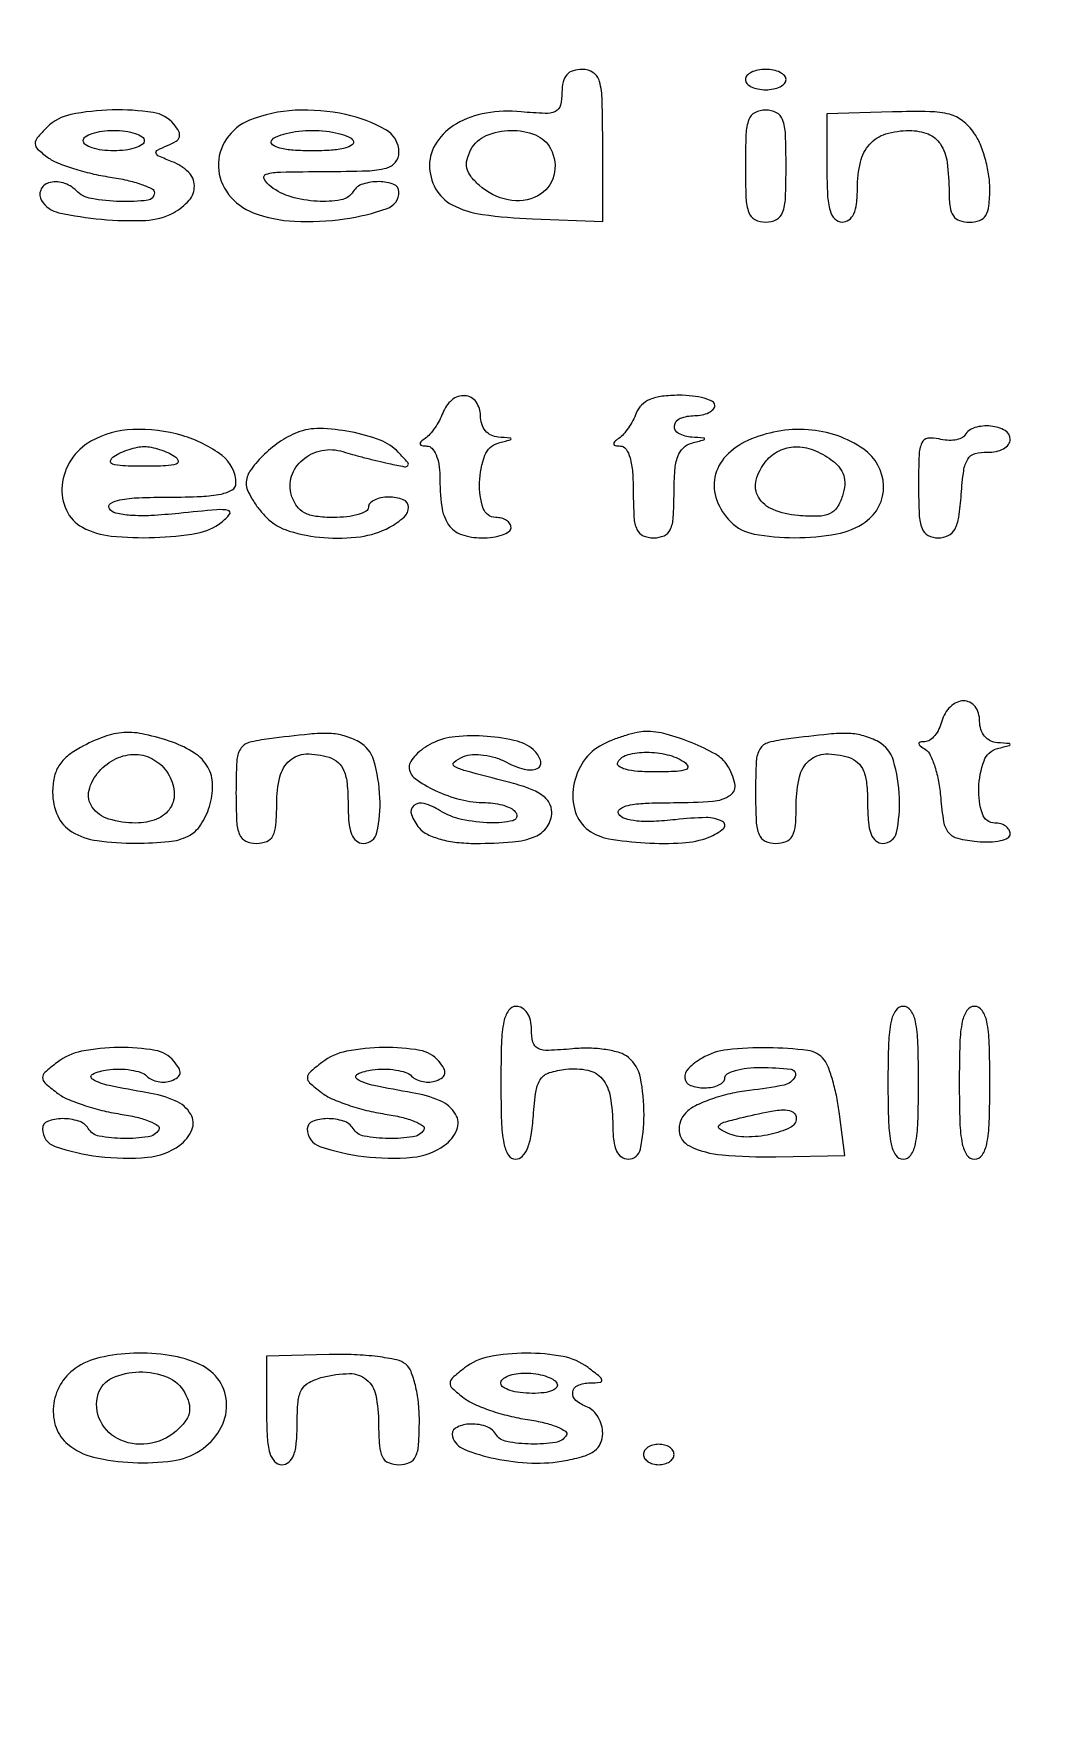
# Model space of a CAD drawing. Extents: x 0 to 1066, y 0 to 761.
# Drawn here: x 1045.16 to 1053.58, y 127.07 to 141.07 of the extents above; entities that cross this region are included whole.
import ezdxf

# ---------------------------------------------------------------- set-up
doc = ezdxf.new("R2010")
doc.units = 0
doc.header["$MEASUREMENT"] = 0

msp = doc.modelspace()

# ---------------------------------------------------------------- linework, layer by layer
for points in [[(710.559243, 95.267872, -0.000023), (733.258836, 95.240684, -0.000004), (756.324384, 95.211821, -0.198594)], [(606.442229, 95.24091, -0.000004), (629.422908, 95.212432, -0.198597)], [(669.892229, 95.24091, -0.000004), (692.872908, 95.212432, -0.198597)]]:
    msp.add_lwpolyline(points, format="xyb")
for points in [[(1049.5476, 140.581814, -0.06183), (1049.534513, 140.47639, -0.224383), (1049.492719, 140.425592, -0.120811), (1049.406891, 140.408156, -0.013762), (1049.208076, 140.421608, 0.065801), (1048.916838, 140.411021, 0.09008), (1048.670676, 140.321883, 0.11095), (1048.507033, 140.170016, 0.151572), (1048.4478, 139.979109, 0.127116), (1048.498403, 139.783283, 0.147059), (1048.63587, 139.649178, 0.086757), (1048.888454, 139.568849, 0.02435), (1049.302425, 139.533101), (1049.886, 139.511236), (1049.886, 140.142818, 0.005951), (1049.881524, 140.518903, 0.059557), (1049.859184, 140.674302, 0.180608), (1049.80769, 140.746567, 0.149683), (1049.7168, 140.7744, 0.073898), (1049.639728, 140.762946, 0.139619), (1049.587332, 140.729177, 0.126112), (1049.557303, 140.670054, 0.054817)], [(1051.0704, 140.6898, 0.191087), (1051.083215, 140.657493, 0.088204), (1051.120103, 140.630051, 0.068025), (1051.174846, 140.611434, 0.048028), (1051.2396, 140.6052, 0.048028), (1051.304354, 140.611434, 0.068025), (1051.359098, 140.630051, 0.088204), (1051.395985, 140.657493, 0.191087), (1051.4088, 140.6898, 0.191087), (1051.395985, 140.722107, 0.088204), (1051.359098, 140.749549, 0.068025), (1051.304354, 140.768166, 0.048028), (1051.2396, 140.7744, 0.048028), (1051.174846, 140.768166, 0.068025), (1051.120103, 140.749549, 0.088204), (1051.083215, 140.722107, 0.191087)], [(1045.271961, 140.293675, 0.019917), (1045.18999, 140.2049, 0.183837), (1045.172736, 140.156451, 0.206489), (1045.1931, 140.111899, 0.025862), (1045.277341, 140.043346, 0.061878), (1045.358804, 139.998017, 0.019522), (1045.490133, 139.950801, 0.019165), (1045.642112, 139.909104, 0.020152), (1045.794323, 139.879965, -0.018658), (1045.935838, 139.853312, -0.028986), (1046.055125, 139.818826, -0.028415), (1046.143395, 139.7819, -0.286954), (1046.1636, 139.749594, -0.381431), (1046.107295, 139.686525, -0.035052), (1045.879545, 139.676695, -0.036923), (1045.63989, 139.700923, -0.153906), (1045.512706, 139.767134, 0.125728), (1045.404564, 139.831262, 0.142679), (1045.28435, 139.831462, 0.231214), (1045.218372, 139.771673, 0.239154), (1045.22621, 139.684198, 0.202162), (1045.369171, 139.58364, 0.030558), (1045.722478, 139.529174, 0.033709), (1046.089539, 139.520193, 0.112589), (1046.320464, 139.583398, 0.090564), (1046.450973, 139.687227, 0.186861), (1046.494844, 139.80791, 0.197471), (1046.445251, 139.921789, 0.100868), (1046.31165, 140.007253, -0.009918), (1046.199612, 140.053028, -0.221559), (1046.176889, 140.078572, -0.364559), (1046.187674, 140.103507, -0.019909), (1046.271509, 140.141306, 0.042301), (1046.342209, 140.17707, 0.183921), (1046.370282, 140.213682, 0.198362), (1046.365796, 140.257827, 0.049994), (1046.3246, 140.31898, 0.184837), (1046.151577, 140.416336, 0.042778), (1045.812052, 140.437233, 0.04353), (1045.468466, 140.398923, 0.147903)], [(1046.95359, 140.351516, 0.14807), (1046.760865, 140.196522, 0.161253), (1046.694657, 139.96604, 0.156057), (1046.778568, 139.735909, 0.137919), (1046.984346, 139.583519, 0.079277), (1047.326201, 139.512405, 0.047386), (1047.741859, 139.5323, 0.04781), (1048.094985, 139.617996, 0.319548), (1048.194, 139.757106, 0.312179), (1048.151053, 139.819188, 0.088965), (1048.029422, 139.841694, 0.07719), (1047.893363, 139.821329, 0.180568), (1047.8133, 139.7592, -0.213591), (1047.711591, 139.690159, -0.058451), (1047.5134, 139.678504, -0.056144), (1047.297305, 139.715643, -0.091551), (1047.13152, 139.798809, -0.103523), (1047.074563, 139.864154, -0.484919), (1047.090929, 139.903698, -0.064153), (1047.209985, 139.921355, -0.00368), (1047.58065, 139.925709, 0.006741), (1047.931186, 139.931974, 0.055368), (1048.089125, 139.954549, 0.158251), (1048.164735, 140.002639, 0.174336), (1048.194, 140.08402, 0.270288), (1048.083796, 140.272991, 0.075764), (1047.751528, 140.399439, 0.065093), (1047.331177, 140.434153, 0.084123)], [(1051.0704, 139.9707, 0.009792), (1051.075603, 139.705044, 0.077556), (1051.099241, 139.584712, 0.189837), (1051.150419, 139.526828, 0.118451), (1051.2396, 139.5054, 0.118451), (1051.328781, 139.526828, 0.189837), (1051.379959, 139.584712, 0.077556), (1051.403597, 139.705044, 0.009792), (1051.4088, 139.9707, 0.009792), (1051.403597, 140.236356, 0.077556), (1051.379959, 140.356687, 0.189837), (1051.328781, 140.414572, 0.118451), (1051.2396, 140.436, 0.118451), (1051.150419, 140.414572, 0.189837), (1051.099241, 140.356687, 0.077556), (1051.075603, 140.236356, 0.009792)], [(1051.7472, 139.955557, 0.012757), (1051.75291, 139.731794, 0.055994), (1051.774312, 139.601576, 0.119967), (1051.813812, 139.531547, 0.207514), (1051.8741, 139.5054, 0.159381), (1051.930106, 139.523718, 0.128694), (1051.970236, 139.57308, 0.07852), (1051.993854, 139.658447, 0.028305), (1052.001, 139.78458, -0.056779), (1052.026027, 140.00426, -0.126251), (1052.102942, 140.152708, -0.137824), (1052.236551, 140.237906, -0.073566), (1052.431869, 140.2668, -0.092581), (1052.588388, 140.237568, -0.158944), (1052.690226, 140.154451, -0.110516), (1052.746058, 140.001916, -0.032698), (1052.7624, 139.752281, 0.032499), (1052.770373, 139.629742, 0.118266), (1052.798045, 139.55741, 0.163879), (1052.849553, 139.51865, 0.080229), (1052.9316, 139.5054, 0.084732), (1053.015489, 139.519719, 0.172886), (1053.066744, 139.561209, 0.111786), (1053.093502, 139.640557, 0.025658), (1053.1008, 139.782676, 0.040069), (1053.091174, 139.902597, 0.028891), (1053.062139, 140.033699, 0.02938), (1053.019665, 140.155918, 0.054505), (1052.969188, 140.247855, 0.073552), (1052.87517, 140.3472, 0.10438), (1052.766398, 140.400834, 0.058911), (1052.602051, 140.422722, 0.010566), (1052.292388, 140.420736), (1051.7472, 140.405715)], [(1046.079, 140.1822, -0.254951), (1046.061271, 140.149691, -0.06271), (1046.004446, 140.122451, -0.048861), (1045.922427, 140.103756, -0.031626), (1045.8252, 140.0976, -0.031626), (1045.727973, 140.103756, -0.048861), (1045.645954, 140.122451, -0.06271), (1045.589129, 140.149691, -0.254951), (1045.5714, 140.1822, -0.254951), (1045.589129, 140.214709, -0.06271), (1045.645954, 140.241949, -0.048861), (1045.727973, 140.260644, -0.031626), (1045.8252, 140.2668, -0.031626), (1045.922427, 140.260644, -0.048861), (1046.004446, 140.241949, -0.06271), (1046.061271, 140.214709, -0.254951)], [(1047.8133, 140.1822, -0.400129), (1047.806031, 140.147698, -0.089468), (1047.745683, 140.120499, -0.044569), (1047.633775, 140.10291, -0.016707), (1047.4749, 140.0976, -0.016707), (1047.316025, 140.10291, -0.044569), (1047.204117, 140.120499, -0.089468), (1047.143769, 140.147698, -0.400129), (1047.1365, 140.1822, -0.158284), (1047.175071, 140.214903, -0.036095), (1047.257473, 140.241949, -0.033884), (1047.361532, 140.260587, -0.02738), (1047.4749, 140.2668, -0.02738), (1047.588268, 140.260587, -0.033884), (1047.692327, 140.241949, -0.036095), (1047.774729, 140.214903, -0.158284)], [(1049.45285, 140.116565, -0.187248), (1049.480249, 139.891583, -0.21525), (1049.346329, 139.723601, -0.170472), (1049.100426, 139.689947, -0.134269), (1048.859034, 139.812148, -0.043983), (1048.789624, 139.887056, -0.109549), (1048.757912, 139.954208, -0.12022), (1048.75906, 140.024455, -0.059012), (1048.791899, 140.108248, -0.170606), (1048.918381, 140.224072, -0.098037), (1049.122933, 140.26725, -0.098815), (1049.327134, 140.229161, -0.176293)], [(1048.557066, 137.91915, -0.034842), (1048.529488, 137.85791, -0.028095), (1048.491824, 137.796332, -0.02892), (1048.450378, 137.743254, -0.062485), (1048.411671, 137.708945, 0.032002), (1048.375539, 137.680648, 0.275212), (1048.369624, 137.66188, 0.30431), (1048.383308, 137.649179, 0.036288), (1048.42665, 137.645495, -0.207996), (1048.467984, 137.626918, -0.084059), (1048.50208, 137.573786, -0.062038), (1048.524881, 137.49416, -0.038763), (1048.5324, 137.397319, 0.032597), (1048.548974, 137.143371, 0.116424), (1048.606257, 136.99217, 0.162763), (1048.712358, 136.910815, 0.083054), (1048.879851, 136.8828, 0.032824), (1048.973604, 136.888961, 0.050432), (1049.052705, 136.907651, 0.065191), (1049.107324, 136.934917, 0.249384), (1049.1246, 136.9674, 0.148195), (1049.114823, 136.999663, 0.098894), (1049.087323, 137.027149, 0.082425), (1049.046214, 137.045681, 0.064853), (1048.9977, 137.052, -0.324794), (1048.893549, 137.127634, -0.087421), (1048.863264, 137.342209, -0.079037), (1048.907333, 137.568991, -0.246177), (1049.01885, 137.670483, 0.001923), (1049.118355, 137.696896, 0.339035), (1049.1246, 137.705047, 0.392517), (1049.118165, 137.711981, 0.002113), (1049.01885, 137.718986, -0.099242), (1048.959185, 137.735116, -0.104863), (1048.911683, 137.772813, -0.097744), (1048.881275, 137.82899, -0.07546), (1048.8708, 137.898, 0.156895), (1048.833981, 138.012448, 0.223876), (1048.742169, 138.063539, 0.194427), (1048.633325, 138.027861, 0.129853)], [(1050.164466, 137.91915, -0.034842), (1050.136888, 137.85791, -0.028095), (1050.099224, 137.796332, -0.02892), (1050.057778, 137.743254, -0.062485), (1050.019071, 137.708945, 0.032002), (1049.982939, 137.680648, 0.275212), (1049.977024, 137.66188, 0.30431), (1049.990708, 137.649179, 0.036288), (1050.03405, 137.645495, -0.250085), (1050.079487, 137.620533, -0.077213), (1050.112703, 137.546983, -0.048342), (1050.133454, 137.428558, -0.019216), (1050.1398, 137.2635, 0.013964), (1050.145659, 137.053742, 0.090841), (1050.17035, 136.951538, 0.188085), (1050.221395, 136.900966, 0.102588), (1050.309, 136.8828, 0.10145), (1050.396454, 136.900729, 0.187663), (1050.447494, 136.950762, 0.091957), (1050.472279, 137.051623, 0.014391), (1050.4782, 137.257297, -0.018745), (1050.485191, 137.443717, -0.067374), (1050.509896, 137.5599, -0.114989), (1050.55563, 137.630777, -0.129003), (1050.62625, 137.670483, 0.001923), (1050.725755, 137.696896, 0.339035), (1050.732, 137.705047, 0.392517), (1050.725565, 137.711981, 0.002113), (1050.62625, 137.718986, -0.101292), (1050.516077, 137.749251, -0.314388), (1050.481612, 137.813617, -0.277197), (1050.529788, 137.875895, -0.093159), (1050.6474, 137.898, 0.048028), (1050.712154, 137.904234, 0.068025), (1050.766898, 137.922851, 0.088204), (1050.803785, 137.950293, 0.191087), (1050.8166, 137.9826, 0.278947), (1050.796856, 138.015237, 0.051725), (1050.728841, 138.042349, 0.042238), (1050.632322, 138.061064, 0.026781), (1050.517845, 138.0672, 0.030629), (1050.37929, 138.058704, 0.068673), (1050.277625, 138.031702, 0.093864), (1050.207543, 137.985393, 0.112024)], [(1045.63485, 137.684993, 0.12094), (1045.470789, 137.53127, 0.120817), (1045.396477, 137.318995, 0.133458), (1045.431756, 137.112324, 0.162656), (1045.565838, 136.970377, 0.097861), (1045.803951, 136.897685, 0.034111), (1046.163881, 136.885802, 0.033265), (1046.516279, 136.921765, 0.124255), (1046.71848, 137.010961, 0.0595), (1046.786873, 137.078829, 0.55686), (1046.77543, 137.110589, 0.074477), (1046.681738, 137.116228, 0.00348), (1046.364929, 137.085876, -0.012717), (1046.133933, 137.068043, -0.030694), (1045.962661, 137.069714, -0.040079), (1045.842965, 137.087956, -0.199035), (1045.788886, 137.126915, -0.417628), (1045.79905, 137.168878, -0.08881), (1045.877086, 137.198677, -0.03731), (1046.032663, 137.216338, -0.009613), (1046.285507, 137.2212, 0.010279), (1046.552603, 137.226691, 0.040308), (1046.716111, 137.246687, 0.078148), (1046.809208, 137.281542, 0.270464), (1046.8404, 137.334988, 0.235461), (1046.724797, 137.56686, 0.091061), (1046.394658, 137.73215, 0.080056), (1045.98273, 137.782986, 0.119358)], [(1047.348, 137.75726, 0.056154), (1047.199173, 137.677649, 0.045319), (1047.059714, 137.561617, 0.04713), (1046.956442, 137.437016, 0.150592), (1046.925, 137.334988, 0.102164), (1046.936407, 137.279745, 0.03292), (1046.974703, 137.204923, 0.031265), (1047.029447, 137.125141, 0.030385), (1047.0942, 137.052, 0.123148), (1047.282224, 136.939207, 0.053922), (1047.569745, 136.884646, 0.053029), (1047.873616, 136.892598, 0.090061), (1048.114962, 136.970377, 0.059033), (1048.236425, 137.055148, 0.219872), (1048.272718, 137.138493, 0.307231), (1048.229232, 137.199622, 0.089316), (1048.1094, 137.2212, 0.048028), (1048.044646, 137.214966, 0.068025), (1047.989903, 137.196349, 0.088204), (1047.953015, 137.168907, 0.191087), (1047.9402, 137.1366, -0.27491), (1047.920803, 137.103987, -0.053598), (1047.854895, 137.076851, -0.043338), (1047.761072, 137.058139, -0.027566), (1047.649801, 137.052, -0.030534), (1047.50364, 137.060934, -0.091037), (1047.408349, 137.090795, -0.119802), (1047.344943, 137.146824, -0.075464), (1047.301033, 137.235904, -0.157613), (1047.301876, 137.394316, -0.13805), (1047.394634, 137.532152, -0.127471), (1047.552684, 137.608599, -0.126029), (1047.7287, 137.599121, 0.008414), (1047.808598, 137.575478, 0.004214), (1047.910326, 137.548149, 0.004183), (1048.016085, 137.521633, 0.006167), (1048.1094, 137.50028, 0.006891), (1048.240572, 137.473848, 0.271372), (1048.267371, 137.483477, 0.369524), (1048.267076, 137.508018, 0.009791), (1048.188141, 137.594547, 0.113729), (1048.038176, 137.693917, 0.041876), (1047.792335, 137.763283, 0.042013), (1047.535489, 137.790956, 0.10093)], [(1051.09155, 137.691305, 0.097185), (1050.90935, 137.562317, 0.139343), (1050.817792, 137.388195, 0.143682), (1050.832857, 137.195992, 0.105834), (1050.949543, 137.015743, 0.152802), (1051.142432, 136.914797, 0.044471), (1051.480398, 136.884299, 0.045034), (1051.828971, 136.915366, 0.108451), (1052.066776, 137.014497, 0.252552), (1052.21795, 137.315807, 0.237937), (1052.053233, 137.619539, 0.135938), (1051.59109, 137.781182, 0.122743)], [(1052.894209, 137.736742, -0.15438), (1052.863809, 137.710566, -0.064046), (1052.811071, 137.695594, -0.054994), (1052.745923, 137.693063, -0.046215), (1052.677716, 137.704309, 0.098281), (1052.586207, 137.709792, 0.261817), (1052.535852, 137.671653, 0.094119), (1052.513078, 137.571109, 0.008765), (1052.5086, 137.315667, 0.011299), (1052.514054, 137.074333, 0.079578), (1052.537779, 136.95966, 0.184434), (1052.587724, 136.903582, 0.120179), (1052.672936, 136.8828, 0.112123), (1052.756004, 136.901665, 0.160679), (1052.810045, 136.953572, 0.086187), (1052.843025, 137.054801, 0.017695), (1052.863286, 137.24235, -0.01596), (1052.884229, 137.442722, -0.103877), (1052.918133, 137.537638, -0.188149), (1052.977707, 137.582811, -0.078181), (1053.07965, 137.595183, 0.056762), (1053.152754, 137.600906, 0.079056), (1053.214317, 137.62333, 0.100405), (1053.255352, 137.658404, 0.167393), (1053.27, 137.700933, 0.27184), (1053.226985, 137.774205, 0.103893), (1053.109694, 137.81075, 0.092374), (1052.976708, 137.798854, 0.188117)], [(1046.3328, 137.5596, -0.184642), (1046.359077, 137.523704, -0.400857), (1046.344227, 137.496247, -0.068582), (1046.258633, 137.481061, -0.009659), (1046.079, 137.477591, -0.009659), (1045.899367, 137.481061, -0.068582), (1045.813773, 137.496247, -0.400857), (1045.798923, 137.523704, -0.184642), (1045.8252, 137.5596, -0.038252), (1045.883067, 137.591008, -0.027073), (1045.9521, 137.617519, -0.027466), (1046.021239, 137.635735, -0.050718), (1046.079, 137.641609, -0.050718), (1046.136761, 137.635735, -0.027466), (1046.2059, 137.617519, -0.027073), (1046.274933, 137.591008, -0.038252)], [(1051.783698, 137.532004, -0.060673), (1051.850316, 137.469622, -0.09917), (1051.887235, 137.401937, -0.096863), (1051.895716, 137.324087, -0.055739), (1051.877282, 137.231225, -0.067019), (1051.831945, 137.135215, -0.146179), (1051.770552, 137.082926, -0.101826), (1051.674821, 137.062298, -0.023149), (1051.508068, 137.068471, -0.073726), (1051.30039, 137.117204, -0.167429), (1051.179613, 137.220899, -0.200746), (1051.160638, 137.362361, -0.107876), (1051.242973, 137.521364, -0.10677), (1051.351934, 137.606866, -0.108657), (1051.485778, 137.639072, -0.096178), (1051.634032, 137.613304, -0.066978)], [(1052.702313, 135.36, -0.049688), (1052.678278, 135.29518, -0.058463), (1052.642898, 135.240122, -0.068149), (1052.602137, 135.202395, -0.15041), (1052.562183, 135.189505, 0.037268), (1052.521458, 135.185911, 0.383112), (1052.511732, 135.173799, 0.221472), (1052.521473, 135.155583, 0.019331), (1052.565748, 135.124957, -0.143215), (1052.605961, 135.079089, -0.032136), (1052.644047, 134.981202, -0.030816), (1052.674833, 134.858169, -0.025599), (1052.692648, 134.724402, 0.019997), (1052.716955, 134.524823, 0.133864), (1052.758, 134.434693, 0.163069), (1052.835166, 134.386954, 0.033665), (1052.99505, 134.36059, 0.029775), (1053.10197, 134.356676, 0.051008), (1053.190441, 134.367781, 0.070483), (1053.250539, 134.390921, 0.272062), (1053.27, 134.42404, 0.139787), (1053.260218, 134.458345, 0.099973), (1053.232723, 134.487574, 0.08532), (1053.191602, 134.507258, 0.069166), (1053.1431, 134.514, -0.324794), (1053.038949, 134.589634, -0.087421), (1053.008664, 134.804209, -0.079037), (1053.052733, 135.030991, -0.246177), (1053.16425, 135.132483, 0.001923), (1053.263755, 135.158896, 0.339035), (1053.27, 135.167047, 0.392517), (1053.263565, 135.173981, 0.002113), (1053.16425, 135.180986, -0.099242), (1053.104585, 135.197116, -0.104863), (1053.057083, 135.234813, -0.097744), (1053.026675, 135.29099, -0.07546), (1053.0162, 135.36, 0.071894), (1053.006495, 135.427143, 0.096727), (1052.978197, 135.481507, 0.109473), (1052.934722, 135.516658, 0.115978), (1052.88138, 135.5292, 0.114309), (1052.826536, 135.516496, 0.075597), (1052.773166, 135.479497, 0.069688), (1052.729321, 135.424673, 0.070024)], [(1045.55025, 135.142411, 0.045239), (1045.440147, 135.069091, 0.084402), (1045.36934, 134.989085, 0.087509), (1045.330494, 134.892251, 0.051779), (1045.3176, 134.768075, 0.107716), (1045.35987, 134.574143, 0.149664), (1045.477213, 134.442048, 0.103092), (1045.686334, 134.367631, 0.035008), (1046.009988, 134.346095, 0.023209), (1046.283022, 134.359747, 0.091855), (1046.443904, 134.405933, 0.131472), (1046.546477, 134.496661, 0.070862), (1046.619416, 134.650132, 0.077313), (1046.646329, 134.830825, 0.129038), (1046.606578, 134.978395, 0.119175), (1046.496197, 135.095229, 0.060355), (1046.313393, 135.184888, 0.028072), (1046.083919, 135.2507, 0.069806), (1045.910246, 135.265285, 0.074677), (1045.746356, 135.231264, 0.035844)], [(1047.11535, 135.214201, 0.033959), (1046.948252, 135.181829, 0.193568), (1046.877202, 135.128746, 0.125955), (1046.846448, 135.027952, 0.011388), (1046.8404, 134.76244, 0.01182), (1046.845936, 134.528313, 0.084612), (1046.870119, 134.418155, 0.189677), (1046.921207, 134.364384, 0.109452), (1047.0096, 134.3448, 0.093374), (1047.095723, 134.361025, 0.182952), (1047.146784, 134.407119, 0.100676), (1047.172352, 134.498117, 0.018309), (1047.1788, 134.674149, -0.058429), (1047.204973, 134.897354, -0.154079), (1047.286689, 135.033924, -0.17764), (1047.422991, 135.087454, -0.082674), (1047.613718, 135.060117, -0.107031), (1047.688111, 135.017465, -0.112205), (1047.736678, 134.94849, -0.073835), (1047.763195, 134.841344, -0.023806), (1047.771, 134.677499, 0.020864), (1047.777533, 134.521008, 0.070353), (1047.800217, 134.4214, 0.129133), (1047.840119, 134.365653, 0.174931), (1047.8979, 134.3448, 0.352885), (1048.011094, 134.436053, 0.064433), (1048.035672, 134.724037, 0.058505), (1047.985609, 135.033411, 0.203255), (1047.861162, 135.187823, 0.050267), (1047.739297, 135.238052, 0.063873), (1047.619339, 135.25777, 0.034404), (1047.449807, 135.252101, 0.005315)], [(1049.886, 135.166443, 0.127367), (1049.727187, 135.027234, 0.108784), (1049.644204, 134.820074, 0.11634), (1049.658483, 134.6084, 0.16149), (1049.768012, 134.454722, 0.115748), (1049.935798, 134.383605, 0.02798), (1050.237401, 134.348924, 0.029413), (1050.549133, 134.349007, 0.076984), (1050.767381, 134.396151, 0.084923), (1050.888003, 134.467776, 0.531171), (1050.881424, 134.526785, 0.126083), (1050.744174, 134.559265, 0.02486), (1050.489638, 134.541885, -0.017585), (1050.310308, 134.527017, -0.036431), (1050.169919, 134.530566, -0.047313), (1050.068994, 134.550254, -0.184555), (1050.019346, 134.588171, -0.394573), (1050.027793, 134.630263, -0.104047), (1050.096774, 134.660552, -0.041209), (1050.239372, 134.678329, -0.010414), (1050.473207, 134.6832, 0.017966), (1050.801635, 134.695005, 0.135411), (1050.946698, 134.746489, 0.304717), (1050.983371, 134.84132, 0.086167), (1050.919333, 134.995157, 0.124112), (1050.824521, 135.084815, 0.030208), (1050.629106, 135.179238, 0.031857), (1050.413919, 135.251988, 0.067873), (1050.240043, 135.274153, 0.051575), (1050.170682, 135.266365, 0.020119), (1050.077244, 135.241998, 0.019663), (1049.977431, 135.207291, 0.023096)], [(1051.42995, 135.214201, 0.033959), (1051.262852, 135.181829, 0.193568), (1051.191802, 135.128746, 0.125955), (1051.161048, 135.027952, 0.011388), (1051.155, 134.76244, 0.01182), (1051.160536, 134.528313, 0.084612), (1051.184719, 134.418155, 0.189677), (1051.235807, 134.364384, 0.109452), (1051.3242, 134.3448, 0.093374), (1051.410323, 134.361025, 0.182952), (1051.461384, 134.407119, 0.100676), (1051.486952, 134.498117, 0.018309), (1051.4934, 134.674149, -0.058429), (1051.519573, 134.897354, -0.154079), (1051.601289, 135.033924, -0.17764), (1051.737591, 135.087454, -0.082674), (1051.928318, 135.060117, -0.107031), (1052.002711, 135.017465, -0.112205), (1052.051278, 134.94849, -0.073835), (1052.077795, 134.841344, -0.023806), (1052.0856, 134.677499, 0.020864), (1052.092133, 134.521008, 0.070353), (1052.114817, 134.4214, 0.129133), (1052.154719, 134.365653, 0.174931), (1052.2125, 134.3448, 0.352885), (1052.325694, 134.436053, 0.064433), (1052.350272, 134.724037, 0.058505), (1052.300209, 135.033411, 0.203255), (1052.175762, 135.187823, 0.050267), (1052.053897, 135.238052, 0.063873), (1051.933939, 135.25777, 0.034404), (1051.764407, 135.252101, 0.005315)], [(1048.46895, 135.17618, 0.038942), (1048.396112, 135.132095, 0.044653), (1048.334515, 135.079005, 0.049978), (1048.291872, 135.025216, 0.143586), (1048.2786, 134.979951, 0.238341), (1048.327054, 134.884077, 0.049242), (1048.494657, 134.78441, 0.047778), (1048.707019, 134.708668, 0.061858), (1048.912088, 134.6832, -0.038348), (1048.993445, 134.676951, -0.041835), (1049.070481, 134.658349, -0.045919), (1049.132729, 134.631121, -0.128988), (1049.1669, 134.5986, -0.516512), (1049.139286, 134.533281, -0.0615), (1048.953607, 134.515692, -0.045316), (1048.713823, 134.544355, -0.087398), (1048.5351, 134.616547, 0.067467), (1048.403905, 134.67569, 0.249271), (1048.317742, 134.658242, 0.318437), (1048.297718, 134.584704, 0.085709), (1048.361503, 134.473744, 0.106979), (1048.429498, 134.420434, 0.046096), (1048.537881, 134.379682, 0.039316), (1048.674969, 134.353469, 0.027592), (1048.83194, 134.3448, 0.020439), (1049.138046, 134.357318, 0.077282), (1049.323911, 134.402015, 0.144241), (1049.425024, 134.483242, 0.15306), (1049.463, 134.60439, 0.136563), (1049.441352, 134.682172, 0.1058), (1049.38092, 134.746561, 0.066352), (1049.272903, 134.801942, 0.022419), (1049.10345, 134.853696, -0.002393), (1048.745595, 134.947507, -0.063225), (1048.654057, 134.984861, -0.531861), (1048.65127, 135.019876, -0.07051), (1048.728457, 135.065292, -0.083724), (1048.803312, 135.082344, -0.046552), (1048.897095, 135.078957, -0.043836), (1048.996279, 135.057114, -0.046789), (1049.08788, 135.018614, 0.05659), (1049.233864, 134.960587, 0.160936), (1049.341781, 134.966405, 0.375026), (1049.371791, 135.024019, 0.13787), (1049.323158, 135.110682, 0.136504), (1049.177686, 135.192831, 0.041576), (1048.925605, 135.233417, 0.042155), (1048.661468, 135.231374, 0.093882)], [(1046.274174, 134.927349, -0.113519), (1046.327036, 134.774828, -0.171829), (1046.294947, 134.639474, -0.157826), (1046.181269, 134.546675, -0.093156), (1046.007414, 134.514, -0.073106), (1045.783411, 134.546928, -0.166813), (1045.646371, 134.645278, -0.218849), (1045.61977, 134.786004, -0.123493), (1045.703106, 134.942311, -0.096603), (1045.845561, 135.048956, -0.119618), (1046.007089, 135.083708, -0.127836), (1046.158626, 135.040052, -0.119644)], [(1050.5628, 135.0216, -0.163739), (1050.59174, 134.985256, -0.417353), (1050.578725, 134.957817, -0.073665), (1050.498225, 134.942328, -0.00987), (1050.325157, 134.938295, -0.018067), (1050.177736, 134.9431, -0.048038), (1050.073937, 134.960352, -0.099296), (1050.019132, 134.987414, -0.384351), (1050.0129, 135.0216, -0.194116), (1050.095978, 135.082653, -0.062656), (1050.25045, 135.102087, -0.058919), (1050.422285, 135.081767, -0.084784)], [(1049.04, 132.3567, 0.007954), (1049.045141, 132.033588, 0.03957), (1049.065218, 131.853315, 0.087654), (1049.102391, 131.755997, 0.26363), (1049.162036, 131.7222, 0.199886), (1049.217503, 131.745297, 0.098074), (1049.260578, 131.810172, 0.058471), (1049.291496, 131.920261, 0.021194), (1049.310086, 132.08175, -0.017585), (1049.332689, 132.291416, -0.117317), (1049.370984, 132.388382, -0.167475), (1049.442442, 132.440399, -0.045958), (1049.58072, 132.469224, -0.079816), (1049.762887, 132.460906, -0.17093), (1049.88178, 132.389069, -0.131714), (1049.948459, 132.242431, -0.040057), (1049.969305, 131.99715, 0.029305), (1049.977129, 131.873719, 0.078759), (1050.001295, 131.789391, 0.12706), (1050.041688, 131.740355, 0.158554), (1050.0975, 131.7222, 0.355042), (1050.199053, 131.804712, 0.051112), (1050.228878, 132.090395, 0.049028), (1050.19919, 132.398392, 0.172687), (1050.099092, 132.566879, 0.10036), (1050.027143, 132.605503, 0.035014), (1049.911946, 132.631581, 0.0325), (1049.775387, 132.643581, 0.029445), (1049.633792, 132.638452, -0.013723), (1049.43464, 132.624962, -0.120689), (1049.348728, 132.64238, -0.224495), (1049.3069, 132.693175, -0.061884), (1049.2938, 132.798614, 0.056367), (1049.284996, 132.876464, 0.089588), (1049.258714, 132.937952, 0.112454), (1049.217889, 132.977082, 0.135886), (1049.1669, 132.9912, 0.250296), (1049.104162, 132.957695, 0.098409), (1049.06538, 132.8643, 0.041714), (1049.045057, 132.686828, 0.007659)], [(1052.2548, 132.3567, 0.007659), (1052.259857, 132.026572, 0.041714), (1052.28018, 131.8491, 0.098409), (1052.318962, 131.755705, 0.250296), (1052.3817, 131.7222, 0.250296), (1052.444438, 131.755705, 0.098409), (1052.48322, 131.8491, 0.041714), (1052.503543, 132.026572, 0.007659), (1052.5086, 132.3567, 0.007659), (1052.503543, 132.686828, 0.041714), (1052.48322, 132.8643, 0.098409), (1052.444438, 132.957695, 0.250296), (1052.3817, 132.9912, 0.250296), (1052.318962, 132.957695, 0.098409), (1052.28018, 132.8643, 0.041714), (1052.259857, 132.686828, 0.007659)], [(1052.847, 132.3567, 0.007659), (1052.852057, 132.026572, 0.041714), (1052.87238, 131.8491, 0.098409), (1052.911162, 131.755705, 0.250296), (1052.9739, 131.7222, 0.250296), (1053.036638, 131.755705, 0.098409), (1053.07542, 131.8491, 0.041714), (1053.095743, 132.026572, 0.007659), (1053.1008, 132.3567, 0.007659), (1053.095743, 132.686828, 0.041714), (1053.07542, 132.8643, 0.098409), (1053.036638, 132.957695, 0.250296), (1052.9739, 132.9912, 0.250296), (1052.911162, 132.957695, 0.098409), (1052.87238, 132.8643, 0.041714), (1052.852057, 132.686828, 0.007659)], [(1045.35492, 132.5259, 0.01594), (1045.253721, 132.442415, 0.210578), (1045.233811, 132.399462, 0.218879), (1045.252484, 132.356732, 0.017291), (1045.350173, 132.275571, 0.061479), (1045.436522, 132.224294, 0.021677), (1045.571022, 132.17217, 0.021139), (1045.725314, 132.127117, 0.023249), (1045.878059, 132.096894, -0.020622), (1046.016084, 132.070337, -0.038368), (1046.124613, 132.035809, -0.053237), (1046.193085, 131.99919, -0.401415), (1046.200043, 131.966524, -0.220431), (1046.109838, 131.906998, -0.041408), (1045.907352, 131.89349, -0.041544), (1045.704905, 131.913639, -0.211831), (1045.6137, 131.976, 0.180568), (1045.533637, 132.038129, 0.07719), (1045.397578, 132.058494, 0.088965), (1045.275947, 132.035988, 0.312179), (1045.233, 131.973906, 0.321365), (1045.338156, 131.827194, 0.051888), (1045.701314, 131.744706, 0.050808), (1046.1062, 131.73736, 0.137859), (1046.372676, 131.836866, 0.134861), (1046.474462, 131.964995, 0.242944), (1046.464861, 132.095498, 0.156042), (1046.335721, 132.206749, 0.059206), (1046.104596, 132.274024, -0.009657), (1045.786308, 132.333354, -0.079034), (1045.648504, 132.385435, -0.611792), (1045.650527, 132.429036, -0.073156), (1045.772056, 132.464019, -0.03537), (1045.871271, 132.470329, -0.037425), (1045.968496, 132.462338, -0.040315), (1046.050385, 132.442523, -0.117385), (1046.099615, 132.412225, 0.086543), (1046.140809, 132.383265, 0.062692), (1046.194249, 132.36586, 0.061752), (1046.251255, 132.362075, 0.077494), (1046.302968, 132.373191, 0.061129), (1046.356011, 132.401382, 0.209983), (1046.375812, 132.433954, 0.169716), (1046.367181, 132.475687, 0.038153), (1046.3246, 132.53578, 0.179625), (1046.168422, 132.625744, 0.044364), (1045.868622, 132.649321, 0.045332), (1045.558521, 132.61796, 0.117159)], [(1047.55452, 132.5259, 0.01594), (1047.453321, 132.442415, 0.210578), (1047.433411, 132.399462, 0.218879), (1047.452084, 132.356732, 0.017291), (1047.549773, 132.275571, 0.061479), (1047.636122, 132.224294, 0.021677), (1047.770622, 132.17217, 0.021139), (1047.924914, 132.127117, 0.023249), (1048.077659, 132.096894, -0.020622), (1048.215684, 132.070337, -0.038368), (1048.324213, 132.035809, -0.053237), (1048.392685, 131.99919, -0.401415), (1048.399643, 131.966524, -0.220431), (1048.309438, 131.906998, -0.041408), (1048.106952, 131.89349, -0.041544), (1047.904505, 131.913639, -0.211831), (1047.8133, 131.976, 0.180568), (1047.733237, 132.038129, 0.07719), (1047.597178, 132.058494, 0.088965), (1047.475547, 132.035988, 0.312179), (1047.4326, 131.973906, 0.321365), (1047.537756, 131.827194, 0.051888), (1047.900914, 131.744706, 0.050808), (1048.3058, 131.73736, 0.137859), (1048.572276, 131.836866, 0.134861), (1048.674062, 131.964995, 0.242944), (1048.664461, 132.095498, 0.156042), (1048.535321, 132.206749, 0.059206), (1048.304196, 132.274024, -0.009657), (1047.985908, 132.333354, -0.079034), (1047.848104, 132.385435, -0.611792), (1047.850127, 132.429036, -0.073156), (1047.971656, 132.464019, -0.03537), (1048.070871, 132.470329, -0.037425), (1048.168096, 132.462338, -0.040315), (1048.249985, 132.442523, -0.117385), (1048.299215, 132.412225, 0.086543), (1048.340409, 132.383265, 0.062692), (1048.393849, 132.36586, 0.061752), (1048.450855, 132.362075, 0.077494), (1048.502568, 132.373191, 0.061129), (1048.555611, 132.401382, 0.209983), (1048.575412, 132.433954, 0.169716), (1048.566781, 132.475687, 0.038153), (1048.5242, 132.53578, 0.179625), (1048.368022, 132.625744, 0.044364), (1048.068222, 132.649321, 0.045332), (1047.758121, 132.61796, 0.117159)], [(1050.71085, 132.561424, 0.061831), (1050.598951, 132.476195, 0.224089), (1050.568618, 132.394494, 0.292314), (1050.614162, 132.335103, 0.087176), (1050.732, 132.3144, 0.048028), (1050.796754, 132.320634, 0.068025), (1050.851498, 132.339251, 0.088204), (1050.888385, 132.366693, 0.191087), (1050.9012, 132.399, -0.277684), (1050.920835, 132.43163, -0.052312), (1050.988179, 132.458749, -0.042582), (1051.083842, 132.477463, -0.027026), (1051.1973, 132.4836, -0.029583), (1051.449825, 132.468646, -0.51642), (1051.48325, 132.407331, -0.233852), (1051.3929, 132.337635, -0.021346), (1051.103981, 132.292512, 0.028508), (1050.944678, 132.265291, 0.027746), (1050.788025, 132.219952, 0.028878), (1050.655233, 132.1646, 0.085299), (1050.575231, 132.107139, 0.220085), (1050.520745, 131.955277, 0.262859), (1050.60579, 131.831729, 0.092641), (1050.878623, 131.756488, 0.025724), (1051.324124, 131.741828), (1051.896244, 131.752436), (1051.852597, 132.096868, 0.018083), (1051.829748, 132.236484, 0.019242), (1051.797233, 132.371187, 0.019228), (1051.760497, 132.484393, 0.079246), (1051.725416, 132.54705, 0.196648), (1051.588504, 132.624334, 0.027855), (1051.259242, 132.647374, 0.031389), (1050.921017, 132.630927, 0.104392)], [(1051.4934, 132.062212, -0.291977), (1051.443404, 131.983894, -0.055057), (1051.274765, 131.92717, -0.053243), (1051.077146, 131.905727, -0.103697), (1050.922539, 131.937866, -0.043256), (1050.855501, 131.974321, -0.447643), (1050.851485, 132.001925, -0.150369), (1050.891922, 132.028129, -0.009875), (1051.0281, 132.063881, -0.008425), (1051.273032, 132.118689, -0.051766), (1051.401546, 132.131565, -0.147612), (1051.46706, 132.111536, -0.250287)], [(1045.505624, 129.983103, 0.109834), (1045.381071, 129.846966, 0.106782), (1045.324328, 129.669486, 0.112296), (1045.347037, 129.491592, 0.132631), (1045.444546, 129.353362, 0.115856), (1045.658203, 129.246962, 0.04624), (1045.984182, 129.201377, 0.046253), (1046.31445, 129.216551, 0.110872), (1046.542643, 129.302235, 0.1128), (1046.704791, 129.470763, 0.137025), (1046.762855, 129.681298, 0.148179), (1046.702118, 129.87942, 0.138776), (1046.540319, 130.01662, 0.068275), (1046.289363, 130.091834, 0.046843), (1045.992277, 130.110049, 0.047922), (1045.709754, 130.073643, 0.097075)], [(1047.0942, 129.634356, 0.012758), (1047.09991, 129.410593, 0.055995), (1047.121312, 129.280376, 0.119967), (1047.160812, 129.210347, 0.207514), (1047.2211, 129.1842, 0.176113), (1047.278994, 129.205244, 0.128996), (1047.318881, 129.261481, 0.069765), (1047.341506, 129.362167, 0.020436), (1047.348, 129.520988, -0.021043), (1047.355831, 129.706986, -0.10351), (1047.385751, 129.807084, -0.148456), (1047.447455, 129.868041, -0.059731), (1047.559311, 129.910812, -0.056402), (1047.782923, 129.940779, -0.179977), (1047.92282, 129.891983, -0.171273), (1048.001039, 129.761431, -0.050176), (1048.0248, 129.525255, 0.017133), (1048.031096, 129.341554, 0.098316), (1048.056443, 129.247982, 0.184478), (1048.107489, 129.200863, 0.095428), (1048.194, 129.1842, 0.100692), (1048.281348, 129.201971, 0.187353), (1048.332387, 129.251643, 0.092715), (1048.357237, 129.351602, 0.01469), (1048.3632, 129.554541, 0.027537), (1048.354936, 129.704477, 0.032379), (1048.330191, 129.844547, 0.034639), (1048.293939, 129.958174, 0.12565), (1048.249727, 130.019057, 0.122482), (1048.175399, 130.054867, 0.020025), (1048.016534, 130.08135, 0.021019), (1047.823029, 130.097467, 0.017158), (1047.615227, 130.098872), (1047.0942, 130.084512)], [(1048.73892, 129.9879, 0.01594), (1048.637721, 129.904415, 0.210578), (1048.617811, 129.861462, 0.218879), (1048.636484, 129.818732, 0.017291), (1048.734173, 129.737571, 0.061479), (1048.820522, 129.686294, 0.021677), (1048.955022, 129.63417, 0.021139), (1049.109314, 129.589117, 0.023249), (1049.262059, 129.558894, -0.020622), (1049.400084, 129.532337, -0.038368), (1049.508613, 129.497809, -0.053237), (1049.577085, 129.46119, -0.401415), (1049.584043, 129.428524, -0.220431), (1049.493838, 129.368998, -0.041408), (1049.291352, 129.35549, -0.041544), (1049.088905, 129.375639, -0.211831), (1048.9977, 129.438, 0.18116), (1048.9119, 129.504423, 0.089994), (1048.773374, 129.521246, 0.122237), (1048.663509, 129.48703, 0.348691), (1048.637525, 129.41685, 0.222469), (1048.735835, 129.312213, 0.042712), (1048.991759, 129.234898, 0.042987), (1049.296323, 129.197527, 0.055461), (1049.577153, 129.218527, 0.026419), (1049.727157, 129.254961, 0.085342), (1049.81868, 129.300462, 0.130002), (1049.868267, 129.361706, 0.105905), (1049.886, 129.444489, 0.069481), (1049.876523, 129.512362, 0.063147), (1049.848723, 129.577458, 0.066772), (1049.807627, 129.630075, 0.102347), (1049.7591, 129.661206, -0.084728), (1049.664003, 129.717625, -0.247463), (1049.63651, 129.786237, -0.273917), (1049.678032, 129.842146, -0.095063), (1049.78025, 129.863691, 0.019471), (1049.864209, 129.868491, 0.423232), (1049.878122, 129.885908, 0.194392), (1049.862369, 129.914022, 0.007128), (1049.76408, 129.990591, 0.115624), (1049.557491, 130.082188, 0.047469), (1049.250344, 130.1106, 0.047467), (1048.943699, 130.080611, 0.116915)], [(1046.414256, 129.782275, -0.051869), (1046.449193, 129.696734, -0.109468), (1046.453899, 129.625578, -0.108469), (1046.428093, 129.558671, -0.050338), (1046.368889, 129.486175, -0.146262), (1046.138942, 129.362062, -0.152956), (1045.883073, 129.3875, -0.179216), (1045.714093, 129.547245, -0.193914), (1045.697011, 129.77234, -0.211709), (1045.813764, 129.904232, -0.104149), (1046.03679, 129.954433, -0.099012), (1046.270377, 129.911075, -0.176419)], [(1049.5053, 129.861, -0.297719), (1049.504466, 129.827856, -0.145541), (1049.470105, 129.800191, -0.069343), (1049.399017, 129.782013, -0.027979), (1049.298793, 129.7764, -0.031003), (1049.19965, 129.782553, -0.048032), (1049.11602, 129.801251, -0.061379), (1049.057971, 129.828477, -0.257909), (1049.04, 129.861, -0.222681), (1049.055175, 129.893384, -0.076538), (1049.100661, 129.920749, -0.058208), (1049.167431, 129.93941, -0.039081), (1049.246507, 129.9456, -0.037634), (1049.329388, 129.939353, -0.041396), (1049.407712, 129.920749, -0.045439), (1049.470896, 129.893529, -0.130646)], [(1050.2244, 129.2688, 0.148195), (1050.234177, 129.236537, 0.098894), (1050.261677, 129.209051, 0.082425), (1050.302786, 129.190519, 0.064853), (1050.3513, 129.1842, 0.064853), (1050.399814, 129.190519, 0.082425), (1050.440923, 129.209051, 0.098894), (1050.468423, 129.236537, 0.148195), (1050.4782, 129.2688, 0.148195), (1050.468423, 129.301063, 0.098894), (1050.440923, 129.328549, 0.082425), (1050.399814, 129.347081, 0.064853), (1050.3513, 129.3534, 0.064853), (1050.302786, 129.347081, 0.082425), (1050.261677, 129.328549, 0.098894), (1050.234177, 129.301063, 0.148195)]]:
    msp.add_lwpolyline(points, format="xyb", close=True)

doc.saveas('drawing.dxf')
